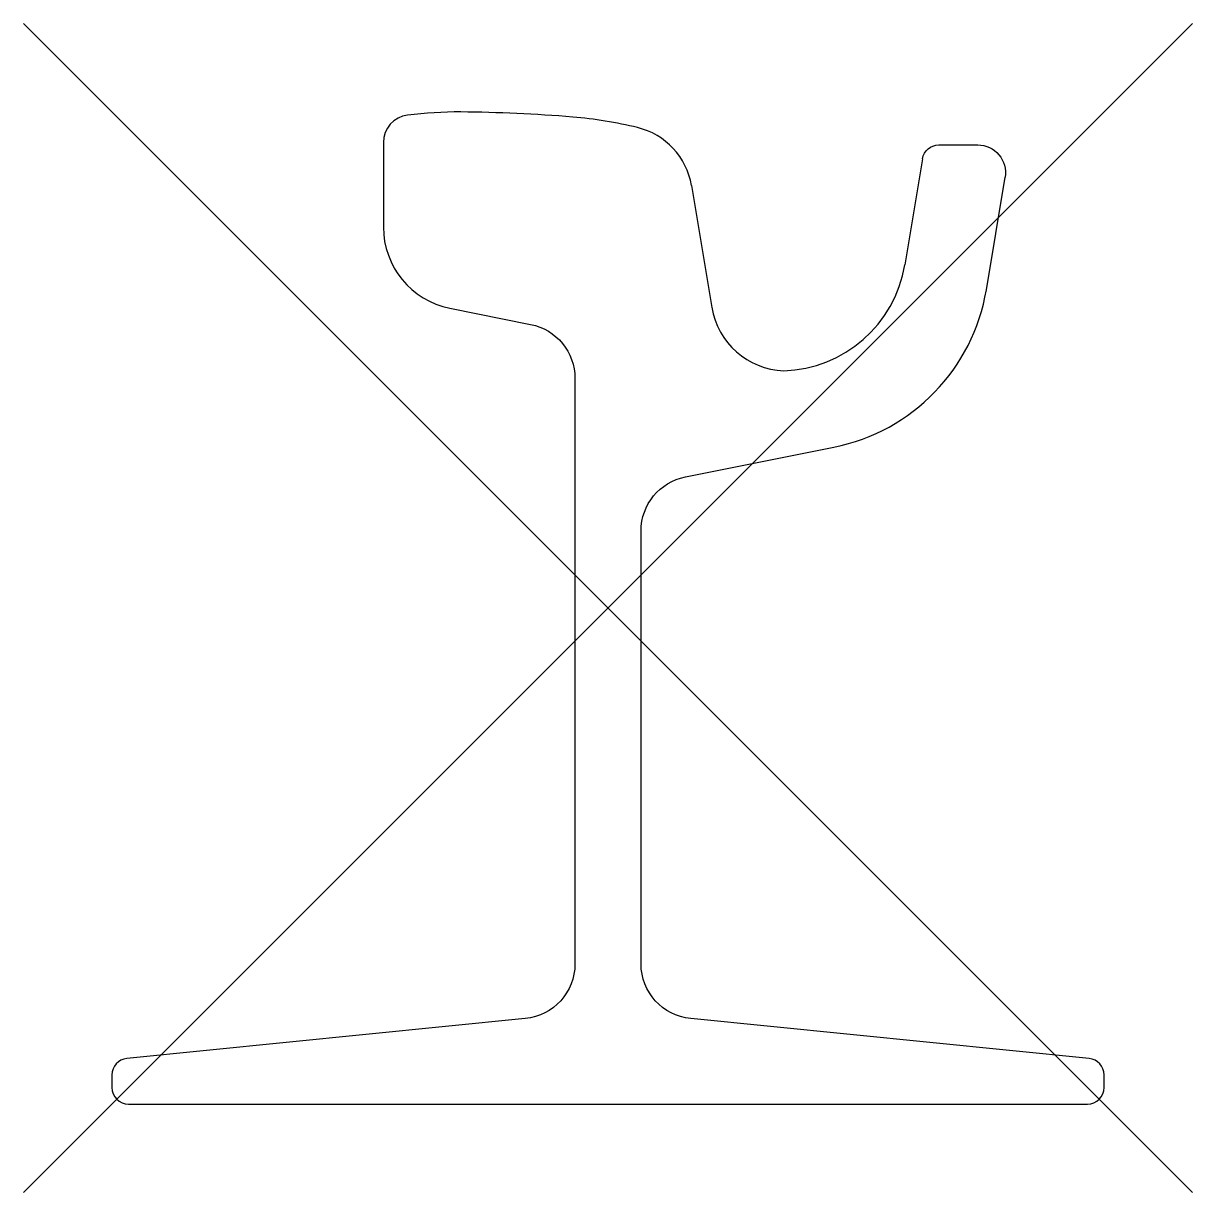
# Model space of a CAD drawing. Header units: metres. Extents: x -0.106 to 0.106, y -0.016 to 0.196.
import ezdxf

# ---------------------------------------------------------------- set-up
doc = ezdxf.new("R2010")
doc.units = ezdxf.units.M
doc.header["$MEASUREMENT"] = 0

msp = doc.modelspace()

# ---------------------------------------------------------------- linework, layer by layer
for p, q in [((0.1060660171779822, -0.0160660171779823), (-0.1060660171779823, 0.1960660171779822)), ((-0.1060660171779823, -0.01606601717798219), (0.1060660171779819, 0.1960660171779819)), ((-0.04074995999783278, 0.1744507700204849), (-0.04074995999783278, 0.1591035299897194)), ((0.06000857046424208, 0.1740065861646468), (0.06711747605189412, 0.1740054493959056)), ((0.05704886691261236, 0.171499530756298), (0.05384092999994755, 0.1522417799830437)), ((0.06864532999694348, 0.1477527899742127), (0.07204871636712906, 0.1681838760417629)), ((0.01514051999896765, 0.1666576799750328), (0.01882399000227451, 0.1445452399849892)), ((-0.02869169999659062, 0.1443948199748993), (-0.01403880000114441, 0.1414642400145531)), ((-0.005999959997832776, 0.131658429980278), (-0.005999959997832776, 0.02544988000392914)), ((0.01403887999802828, 0.1137942399978638), (0.04098510999977589, 0.1191834899783134)), ((0.006000040002167225, 0.02544986999034882), (0.006000040002167225, 0.1039884300231934)), ((-0.01500491999834776, 0.0154995099902153), (-0.08729851999878883, 0.008270150005817413)), ((0.08729851000010967, 0.008270150005817413), (0.01500501000136137, 0.01549949997663498)), ((-0.09000000000000001, 0.005285040020942688), (-0.09000000000000001, 0.003)), ((0.09000000000000001, 0.003), (0.09000000000000001, 0.005285040020942688)), ((-0.08700000000000001, 0), (0.08700000000000001, 0))]:
    msp.add_line(p, q)
for centre, radius, start, end in [((-0.035749955996871, 0.174450766980648), 0.005, 96.93827500000002, 180), ((-0.02668995600193739, 0.1000000020265579), 0.08, 90, 96.938275), ((-0.03024057800322771, -0.1199789860248566), 0.3, 85.44163611111112, 89.3218638888889), ((-0.01332101400196552, 0.09937217801809312), 0.08, 76.50229722222223, 85.03570555555557), ((0.002317213997244835, 0.1645215889811516), 0.013, 9.457433333333334, 76.50229722222224), ((-0.025749955996871, 0.1591035289764405), 0.015, 180, 258.6900666666667), ((0.0311535449847579, 0.1560210099816322), 0.023, 271.7993050595926, 350.5425916666667), ((0.03412104929983616, 0.1535038123130798), 0.035, 281.3099277777778, 350.5425527777778), ((0.03243505675345659, 0.1468210099935532), 0.0138, 189.457475, 267.677044732346), ((-0.08700000400096178, 0.005285037994384766), 0.003, 95.71059166666667, 180), ((0.08699999599903822, 0.005285037994384766), 0.003, 0, 84.28940833333333), ((-0.08700000400096178, 0.003000001013278961), 0.003, 180, 270), ((0.08699999599903822, 0.003000001013278961), 0.003, 270, 0)]:
    msp.add_arc(centre, radius, start, end)
at = {"extrusion": (0, 0, -1)}
for centre, radius, start, end in [((-0.06000809074114841, 0.1710065862030025), 0.003000000000000002, 9.457435098341058, 90.0091620362364), ((-0.06711667651340504, 0.1690054494598318), 0.005000000000000001, 90.00916203623683, 189.4574253699443), ((0.015999955996871, 0.131658430993557), 0.01, 101.3099333333333, 180), ((-0.01600004000216722, 0.1039884336590767), 0.01, 0, 78.69005555555556), ((0.015999955996871, 0.0254498810172081), 0.01, 180, 264.2894083333333), ((-0.01600004400312901, 0.02544987201690674), 0.01, 275.7105916666666, 359.9999999999999)]:
    msp.add_arc(centre, radius, start, end, dxfattribs=at)

doc.saveas('drawing.dxf')
